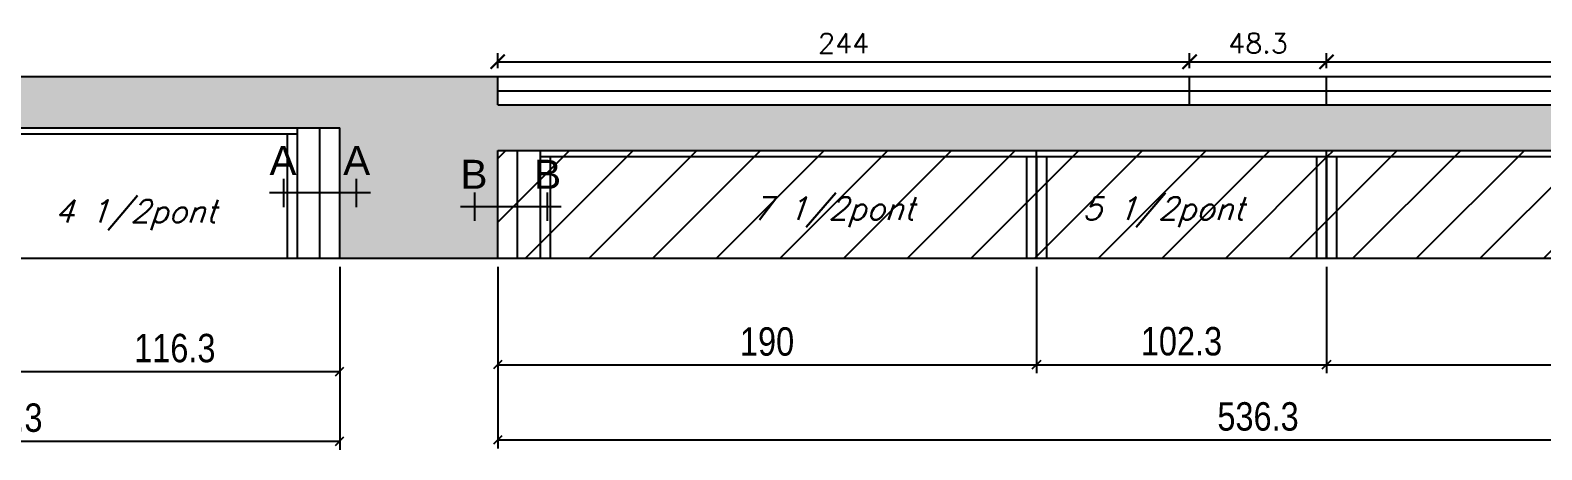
# Model space of a CAD drawing. Extents: x -10448 to -1189, y -11772 to 17235.
# Drawn here: x -8435 to -7902, y 5949 to 6097 of the extents above; entities that cross this region are included whole.
import ezdxf
from ezdxf.enums import TextEntityAlignment as Align

# ---------------------------------------------------------------- set-up
doc = ezdxf.new("R2010")
doc.units = 0
for name, color, linetype in [('COTA', 241, 'Continuous'), ('detalhes', 4, 'Continuous'), ('Painéis', 200, 'Continuous'), ('Reaproveitamento', 251, 'Continuous'), ('SARR_2.2x10', 60, 'Continuous'), ('SARR_2.2x7', 40, 'Continuous'), ('SARR_3.5x7', 81, 'Continuous'), ('texto', 7, 'Continuous')]:
    doc.layers.add(name, color=color, linetype=linetype)
doc.styles.add('ARIAL', font='arial.ttf')
doc.styles.add('COTA TECNICA', font='techl___.ttf', dxfattribs={"height": 10})
doc.styles.add('Romans', font='romans.shx')
doc.dimstyles.new('Cota Paínel', dxfattribs={"dimtxt": 7, "dimasz": 5, "dimexe": 3, "dimexo": 3, "dimgap": 3, "dimtad": 1, "dimdec": 1, "dimzin": 12, "dimdsep": 46, "dimtxsty": 'Romans', "dimblk": 'ARCHTICK', "dimcen": 0, "dimclrd": 4, "dimclre": 4, "dimclrt": 1, "dimadec": 1, "dimazin": 3, "dimtfac": 1, "dimtdec": 1, "dimtmove": 0, "dimatfit": 3, "dimldrblk": 'OBLIQUE', "dimfxl": 1, "dimtolj": 1, "dimtzin": 12, "dimarcsym": 0})
doc.dimstyles.new('PAINEL', dxfattribs={"dimtxt": 10, "dimasz": 3, "dimexe": 3, "dimexo": 3, "dimgap": 3, "dimtad": 1, "dimdec": 1, "dimzin": 12, "dimdsep": 46, "dimtxsty": 'COTA TECNICA', "dimblk1": 'OBLIQUE', "dimblk2": 'OBLIQUE', "dimsah": 1, "dimcen": 0.9, "dimclrd": 4, "dimclre": 4, "dimclrt": 240, "dimadec": 1, "dimazin": 3, "dimtfac": 1, "dimtdec": 1, "dimtmove": 0, "dimatfit": 3, "dimfxl": 1, "dimtolj": 1, "dimtzin": 12, "dimarcsym": 0})
pattern_1 = [(45, (91.354, 0), (-11.22532, 11.22532), [])]

# ---------------------------------------------------------------- blocks, each defined once
blk = doc.blocks.new('_Oblique')
at = {"color": 0, "linetype": 'ByBlock', "lineweight": -2}
blk.add_line((-0.5, -0.5), (0.5, 0.5), dxfattribs=at)
blk = doc.blocks.new('*D1125')
at = {"layer": 'COTA', "color": 4, "linetype": 'ByBlock', "lineweight": -2, "transparency": 16777216}
for p, q in [((-8442.34, 6013.52), (-8442.34, 5973.57)), ((-8326.04, 6013.52), (-8326.04, 5973.57)), ((-8442.34, 5976.57), (-8326.04, 5976.57))]:
    blk.add_line(p, q, dxfattribs=at)
at = {"layer": 'Defpoints', "color": 0, "linetype": 'ByBlock', "transparency": 16777216}
for p in [(-8442.34, 6016.52), (-8326.04, 6016.52), (-8326.04, 5976.57)]:
    blk.add_point(p, dxfattribs=at)
at = {"layer": 'COTA', "color": 4, "linetype": 'ByBlock', "lineweight": -2, "transparency": 16777216, "xscale": 3, "yscale": 3, "zscale": 3, "rotation": 180}
blk.add_blockref('_Oblique', (-8442.34, 5976.57), dxfattribs=at)
at = {"layer": 'COTA', "color": 4, "linetype": 'ByBlock', "lineweight": -2, "transparency": 16777216, "xscale": 3, "yscale": 3, "zscale": 3}
blk.add_blockref('_Oblique', (-8326.04, 5976.57), dxfattribs=at)
at = {"layer": 'COTA', "color": 240, "linetype": 'ByBlock', "transparency": 16777216, "insert": (-8384.19, 5984.79), "char_height": 10, "attachment_point": 5, "style": 'COTA TECNICA'}
blk.add_mtext('\\A1;116.3', dxfattribs=at)
blk = doc.blocks.new('*D1128')
at = {"layer": 'COTA', "color": 4, "linetype": 'ByBlock', "lineweight": -2, "transparency": 16777216}
for p, q in [((-8564.34, 6013.52), (-8564.34, 5949.02)), ((-8326.04, 6013.52), (-8326.04, 5949.02)), ((-8564.34, 5952.02), (-8326.04, 5952.02))]:
    blk.add_line(p, q, dxfattribs=at)
at = {"layer": 'Defpoints', "color": 0, "linetype": 'ByBlock', "transparency": 16777216}
for p in [(-8564.34, 6016.52), (-8326.04, 6016.52), (-8326.04, 5952.02)]:
    blk.add_point(p, dxfattribs=at)
at = {"layer": 'COTA', "color": 4, "linetype": 'ByBlock', "lineweight": -2, "transparency": 16777216, "xscale": 3, "yscale": 3, "zscale": 3, "rotation": 180}
blk.add_blockref('_Oblique', (-8564.34, 5952.02), dxfattribs=at)
at = {"layer": 'COTA', "color": 4, "linetype": 'ByBlock', "lineweight": -2, "transparency": 16777216, "xscale": 3, "yscale": 3, "zscale": 3}
blk.add_blockref('_Oblique', (-8326.04, 5952.02), dxfattribs=at)
at = {"layer": 'COTA', "color": 240, "linetype": 'ByBlock', "transparency": 16777216, "insert": (-8445.19, 5960.27), "char_height": 10, "attachment_point": 5, "style": 'COTA TECNICA'}
blk.add_mtext('\\A1;238.3', dxfattribs=at)
blk = doc.blocks.new('*D1134')
at = {"layer": 'COTA', "color": 4, "linetype": 'ByBlock', "lineweight": -2, "transparency": 16777216}
for p, q in [((-8270.32, 6013.52), (-8270.32, 5975.98)), ((-8080.32, 6013.52), (-8080.32, 5975.98)), ((-8270.32, 5978.98), (-8080.32, 5978.98))]:
    blk.add_line(p, q, dxfattribs=at)
at = {"layer": 'Defpoints', "color": 0, "linetype": 'ByBlock', "transparency": 16777216}
for p in [(-8270.32, 6016.52), (-8080.32, 6016.52), (-8080.32, 5978.98)]:
    blk.add_point(p, dxfattribs=at)
at = {"layer": 'COTA', "color": 4, "linetype": 'ByBlock', "lineweight": -2, "transparency": 16777216, "xscale": 3, "yscale": 3, "zscale": 3, "rotation": 180}
blk.add_blockref('_Oblique', (-8270.32, 5978.98), dxfattribs=at)
at = {"layer": 'COTA', "color": 4, "linetype": 'ByBlock', "lineweight": -2, "transparency": 16777216, "xscale": 3, "yscale": 3, "zscale": 3}
blk.add_blockref('_Oblique', (-8080.32, 5978.98), dxfattribs=at)
at = {"layer": 'COTA', "color": 240, "linetype": 'ByBlock', "transparency": 16777216, "insert": (-8175.32, 5987.11), "char_height": 10, "attachment_point": 5, "style": 'COTA TECNICA'}
blk.add_mtext('\\A1;190', dxfattribs=at)
blk = doc.blocks.new('*D1135')
at = {"layer": 'COTA', "color": 4, "linetype": 'ByBlock', "lineweight": -2, "transparency": 16777216}
for p, q in [((-8080.32, 6013.52), (-8080.32, 5975.98)), ((-7978.02, 6013.52), (-7978.02, 5975.98)), ((-8080.32, 5978.98), (-7978.02, 5978.98))]:
    blk.add_line(p, q, dxfattribs=at)
at = {"layer": 'Defpoints', "color": 0, "linetype": 'ByBlock', "transparency": 16777216}
for p in [(-8080.32, 6016.52), (-7978.02, 6016.52), (-7978.02, 5978.98)]:
    blk.add_point(p, dxfattribs=at)
at = {"layer": 'COTA', "color": 4, "linetype": 'ByBlock', "lineweight": -2, "transparency": 16777216, "xscale": 3, "yscale": 3, "zscale": 3, "rotation": 180}
blk.add_blockref('_Oblique', (-8080.32, 5978.98), dxfattribs=at)
at = {"layer": 'COTA', "color": 4, "linetype": 'ByBlock', "lineweight": -2, "transparency": 16777216, "xscale": 3, "yscale": 3, "zscale": 3}
blk.add_blockref('_Oblique', (-7978.02, 5978.98), dxfattribs=at)
at = {"layer": 'COTA', "color": 240, "linetype": 'ByBlock', "transparency": 16777216, "insert": (-8029.17, 5987.2), "char_height": 10, "attachment_point": 5, "style": 'COTA TECNICA'}
blk.add_mtext('\\A1;102.3', dxfattribs=at)
blk = doc.blocks.new('*D1136')
at = {"layer": 'COTA', "color": 4, "linetype": 'ByBlock', "lineweight": -2, "transparency": 16777216}
for p, q in [((-8270.32, 6013.52), (-8270.32, 5949.48)), ((-7734.02, 6013.52), (-7734.02, 5949.48)), ((-8270.32, 5952.48), (-7734.02, 5952.48))]:
    blk.add_line(p, q, dxfattribs=at)
at = {"layer": 'Defpoints', "color": 0, "linetype": 'ByBlock', "transparency": 16777216}
for p in [(-8270.32, 6016.52), (-7734.02, 6016.52), (-7734.02, 5952.48)]:
    blk.add_point(p, dxfattribs=at)
at = {"layer": 'COTA', "color": 4, "linetype": 'ByBlock', "lineweight": -2, "transparency": 16777216, "xscale": 3, "yscale": 3, "zscale": 3, "rotation": 180}
blk.add_blockref('_Oblique', (-8270.32, 5952.48), dxfattribs=at)
at = {"layer": 'COTA', "color": 4, "linetype": 'ByBlock', "lineweight": -2, "transparency": 16777216, "xscale": 3, "yscale": 3, "zscale": 3}
blk.add_blockref('_Oblique', (-7734.02, 5952.48), dxfattribs=at)
at = {"layer": 'COTA', "color": 240, "linetype": 'ByBlock', "transparency": 16777216, "insert": (-8002.17, 5960.7), "char_height": 10, "attachment_point": 5, "style": 'COTA TECNICA'}
blk.add_mtext('\\A1;536.3', dxfattribs=at)
blk = doc.blocks.new('*D1137')
at = {"layer": 'COTA', "color": 4, "linetype": 'ByBlock', "lineweight": -2, "transparency": 16777216}
for p, q in [((-7978.02, 6013.52), (-7978.02, 5975.98)), ((-7734.02, 6001.27), (-7734.02, 5975.98)), ((-7978.02, 5978.98), (-7734.02, 5978.98))]:
    blk.add_line(p, q, dxfattribs=at)
at = {"layer": 'Defpoints', "color": 0, "linetype": 'ByBlock', "transparency": 16777216}
for p in [(-7978.02, 6016.52), (-7734.02, 6004.27), (-7734.02, 5978.98)]:
    blk.add_point(p, dxfattribs=at)
at = {"layer": 'COTA', "color": 4, "linetype": 'ByBlock', "lineweight": -2, "transparency": 16777216, "xscale": 3, "yscale": 3, "zscale": 3, "rotation": 180}
blk.add_blockref('_Oblique', (-7978.02, 5978.98), dxfattribs=at)
at = {"layer": 'COTA', "color": 4, "linetype": 'ByBlock', "lineweight": -2, "transparency": 16777216, "xscale": 3, "yscale": 3, "zscale": 3}
blk.add_blockref('_Oblique', (-7734.02, 5978.98), dxfattribs=at)
at = {"layer": 'COTA', "color": 240, "linetype": 'ByBlock', "transparency": 16777216, "insert": (-7856.02, 5987.06), "char_height": 10, "attachment_point": 5, "style": 'COTA TECNICA'}
blk.add_mtext('\\A1;244', dxfattribs=at)
blk = doc.blocks.new('_ArchTick')
at = {"color": 0, "linetype": 'ByBlock', "const_width": 0.15}
blk.add_lwpolyline([(-0.5, -0.5), (0.5, 0.5)], dxfattribs=at)
blk = doc.blocks.new('*D1148')
at = {"layer": 'COTA', "color": 4, "lineweight": -2, "transparency": 16777216}
for p, q in [((-8270.32, 6083.52), (-8270.32, 6088.76)), ((-8026.32, 6083.52), (-8026.32, 6088.76)), ((-8270.32, 6085.76), (-8026.32, 6085.76))]:
    blk.add_line(p, q, dxfattribs=at)
at = {"layer": 'Defpoints', "color": 0, "transparency": 16777216}
for p in [(-8026.32, 6085.76), (-8270.32, 6080.52), (-8026.32, 6080.52)]:
    blk.add_point(p, dxfattribs=at)
at = {"layer": 'COTA', "color": 4, "lineweight": -2, "transparency": 16777216, "xscale": 5, "yscale": 5, "zscale": 5, "rotation": 180}
blk.add_blockref('_ArchTick', (-8270.32, 6085.76), dxfattribs=at)
at = {"layer": 'COTA', "color": 4, "lineweight": -2, "transparency": 16777216, "xscale": 5, "yscale": 5, "zscale": 5}
blk.add_blockref('_ArchTick', (-8026.32, 6085.76), dxfattribs=at)
at = {"layer": 'COTA', "color": 1, "transparency": 16777216, "insert": (-8148.32, 6092.26), "char_height": 7, "attachment_point": 5, "style": 'Romans'}
blk.add_mtext('\\A1;244', dxfattribs=at)
blk = doc.blocks.new('*D1149')
at = {"layer": 'COTA', "color": 4, "lineweight": -2, "transparency": 16777216}
for p, q in [((-8026.32, 6083.52), (-8026.32, 6088.76)), ((-7978.02, 6083.52), (-7978.02, 6088.76)), ((-8026.32, 6085.76), (-7978.02, 6085.76))]:
    blk.add_line(p, q, dxfattribs=at)
at = {"layer": 'Defpoints', "color": 0, "transparency": 16777216}
for p in [(-7978.02, 6085.76), (-8026.32, 6080.52), (-7978.02, 6080.52)]:
    blk.add_point(p, dxfattribs=at)
at = {"layer": 'COTA', "color": 4, "lineweight": -2, "transparency": 16777216, "xscale": 5, "yscale": 5, "zscale": 5, "rotation": 180}
blk.add_blockref('_ArchTick', (-8026.32, 6085.76), dxfattribs=at)
at = {"layer": 'COTA', "color": 4, "lineweight": -2, "transparency": 16777216, "xscale": 5, "yscale": 5, "zscale": 5}
blk.add_blockref('_ArchTick', (-7978.02, 6085.76), dxfattribs=at)
at = {"layer": 'COTA', "color": 1, "transparency": 16777216, "insert": (-8002.17, 6092.26), "char_height": 7, "attachment_point": 5, "style": 'Romans'}
blk.add_mtext('\\A1;48.3', dxfattribs=at)
blk = doc.blocks.new('*D1150')
at = {"layer": 'COTA', "color": 4, "lineweight": -2, "transparency": 16777216}
for p, q in [((-7978.02, 6083.52), (-7978.02, 6088.76)), ((-7734.02, 6083.52), (-7734.02, 6088.76)), ((-7978.02, 6085.76), (-7734.02, 6085.76))]:
    blk.add_line(p, q, dxfattribs=at)
at = {"layer": 'Defpoints', "color": 0, "transparency": 16777216}
for p in [(-7734.02, 6085.76), (-7978.02, 6080.52), (-7734.02, 6080.52)]:
    blk.add_point(p, dxfattribs=at)
at = {"layer": 'COTA', "color": 4, "lineweight": -2, "transparency": 16777216, "xscale": 5, "yscale": 5, "zscale": 5, "rotation": 180}
blk.add_blockref('_ArchTick', (-7978.02, 6085.76), dxfattribs=at)
at = {"layer": 'COTA', "color": 4, "lineweight": -2, "transparency": 16777216, "xscale": 5, "yscale": 5, "zscale": 5}
blk.add_blockref('_ArchTick', (-7734.02, 6085.76), dxfattribs=at)
at = {"layer": 'COTA', "color": 1, "transparency": 16777216, "insert": (-7856.02, 6092.26), "char_height": 7, "attachment_point": 5, "style": 'Romans'}
blk.add_mtext('\\A1;244', dxfattribs=at)

msp = doc.modelspace()

# ---------------------------------------------------------------- hatches: boundary and pattern name
at = {"layer": 'COTA', "linetype": 'ByBlock'}
h = msp.add_hatch(dxfattribs=at)
h.set_pattern_fill('AR-CONC', color=256, scale=0.03)
h.set_pattern_definition([(50, (91.3537, 0), (5.46554, -0.4781726), [0.5715, -6.2865]), (355, (91.3537, 0), (-1.0573026, 5.7317054), [0.4572, -5.0292175]), (100.451445, (91.809, -0.04), (4.4082374, 5.2535326), [0.4857003, -5.3427073]), (46.1842, (91.354, 1.524), (8.1323712, -1.26127), [0.85725, -9.42975]), (96.63556, (92.031, 1.419), (7.122124, 7.422784), [0.728551, -8.014068]), (351.18415, (91.354, 1.524), (7.122124, 7.422784), [0.685799, -7.543792]), (21, (92.1157, 1.143), (4.5484317, -3.067956), [0.5715, -6.2865]), (326, (92.1157, 1.143), (1.8540609, 5.525639), [0.4572, -5.0292]), (71.451445, (92.4947, 0.8873), (6.4024926, 2.457683), [0.4857003, -5.342698]), (37.5, (91.3537, 0), (0.0926581, 2.53665117), [0, -4.96824, 0, -5.1054, 0, -5.04825]), (7.5, (91.3537, 0), (2.0045899, 3.00541724), [0, -2.91084, 0, -4.85394, 0, -1.92405]), (327.5, (89.6544, 0), (4.06771786, -0.17186232), [0, -1.905, 0, -5.9436, 0, -7.8867]), (317.5, (88.8924, 0), (4.4438754, 0.7627947), [0, -2.4765, 0, -3.94716, 0, -5.6007])])
h.paths.add_polyline_path([(-8564.34, 6080.52), (-8564.34, 6062.52), (-8326.04, 6062.52), (-8326.04, 6016.52), (-8270.32, 6016.52), (-8270.32, 6054.52), (-7734.02, 6054.52), (-7734.02, 6070.52), (-8270.32, 6070.52), (-8270.32, 6080.52)])
at = {"layer": 'Reaproveitamento'}
h = msp.add_hatch(dxfattribs=at)
h.set_pattern_fill('ANSI31', color=256, scale=5)
h.set_pattern_definition(pattern_1)
h.paths.add_polyline_path([(-8080.32, 6016.52), (-8080.32, 6054.52), (-8270.32, 6054.52), (-8270.32, 6016.52)])
h = msp.add_hatch(dxfattribs=at)
h.set_pattern_fill('ANSI31', color=256, scale=5)
h.set_pattern_definition(pattern_1)
h.paths.add_polyline_path([(-8080.32, 6054.52), (-8080.32, 6016.52), (-7978.02, 6016.52), (-7978.02, 6054.52)])
h = msp.add_hatch(dxfattribs=at)
h.set_pattern_fill('ANSI31', color=256, scale=5)
h.set_pattern_definition(pattern_1)
h.paths.add_polyline_path([(-7734.02, 6016.52), (-7734.02, 6054.52), (-7978.02, 6054.52), (-7978.02, 6016.52)])

# ---------------------------------------------------------------- linework, layer by layer
at = {"layer": 'COTA', "linetype": 'ByBlock'}
for p, q in [((-8564.34, 6080.52), (-8270.32, 6080.52)), ((-8326.04, 6016.52), (-8270.32, 6016.52))]:
    msp.add_line(p, q, dxfattribs=at)
at = {"layer": 'detalhes'}
for p, q in [((-8345.84, 6044.52), (-8345.84, 6034.52)), ((-8320.24, 6044.52), (-8320.24, 6034.52)), ((-8315.24, 6039.52), (-8350.84, 6039.52)), ((-8247.91, 6034.67), (-8283.5, 6034.67)), ((-8278.5, 6039.67), (-8278.5, 6029.67)), ((-8252.91, 6039.67), (-8252.91, 6029.67))]:
    msp.add_line(p, q, dxfattribs=at)
at = {"layer": 'Painéis', "linetype": 'ByBlock'}
for p, q in [((-8270.32, 6080.52), (-7734.02, 6080.52)), ((-8270.32, 6070.52), (-8270.32, 6080.52)), ((-8026.32, 6070.52), (-8026.32, 6080.52)), ((-7978.02, 6070.52), (-7978.02, 6080.52)), ((-8270.32, 6070.52), (-7734.02, 6070.52)), ((-8564.34, 6062.52), (-8326.04, 6062.52)), ((-8326.04, 6016.52), (-8326.04, 6062.52)), ((-8270.32, 6054.52), (-7734.02, 6054.52)), ((-8270.32, 6016.52), (-8270.32, 6054.52)), ((-8080.32, 6016.52), (-8080.32, 6054.52)), ((-7978.02, 6016.52), (-7978.02, 6054.52)), ((-8564.34, 6016.52), (-8326.04, 6016.52)), ((-8270.32, 6016.52), (-7734.02, 6016.52))]:
    msp.add_line(p, q, dxfattribs=at)
at = {"layer": 'SARR_2.2x10', "linetype": 'ByBlock'}
for p, q in [((-8270.32, 6075.52), (-8026.32, 6075.52)), ((-8026.32, 6075.52), (-7978.02, 6075.52)), ((-7978.02, 6075.52), (-7734.02, 6075.52))]:
    msp.add_line(p, q, dxfattribs=at)
at = {"layer": 'SARR_2.2x7', "linetype": 'Continuous'}
for p, q in [((-8333.04, 6016.52), (-8333.04, 6062.52)), ((-8442.34, 6060.32), (-8341.04, 6060.32)), ((-8263.32, 6016.52), (-8263.32, 6054.52)), ((-8255.32, 6052.32), (-8080.32, 6052.32)), ((-8080.32, 6052.32), (-7978.02, 6052.32)), ((-7978.02, 6052.32), (-7749.02, 6052.32))]:
    msp.add_line(p, q, dxfattribs=at)
at = {"layer": 'SARR_3.5x7'}
for p, q in [((-8341.04, 6062.52), (-8341.04, 6016.52)), ((-8344.54, 6060.32), (-8344.54, 6016.52)), ((-8255.32, 6054.52), (-8255.32, 6016.52)), ((-8251.82, 6052.32), (-8251.82, 6016.52)), ((-8083.82, 6052.32), (-8083.82, 6016.52)), ((-8080.32, 6052.32), (-8080.32, 6016.52)), ((-8076.82, 6052.32), (-8076.82, 6016.52)), ((-7981.52, 6052.32), (-7981.52, 6016.52)), ((-7978.02, 6052.32), (-7978.02, 6016.52)), ((-7974.52, 6052.32), (-7974.52, 6016.52)), ((-8344.54, 6016.52), (-8341.04, 6016.52)), ((-8255.32, 6016.52), (-8251.82, 6016.52)), ((-8083.82, 6016.52), (-8080.32, 6016.52)), ((-8080.32, 6016.52), (-8076.82, 6016.52)), ((-7981.52, 6016.52), (-7978.02, 6016.52)), ((-7978.02, 6016.52), (-7974.52, 6016.52))]:
    msp.add_line(p, q, dxfattribs=at)

# ---------------------------------------------------------------- texts
at = {"layer": 'detalhes', "color": 0, "linetype": 'Continuous', "style": 'ARIAL'}
for s, p in [('A', (-8346.04, 6050.94)), ('A', (-8320.05, 6050.94)), ('B', (-8278.7, 6046.09)), ('B', (-8252.71, 6046.09))]:
    msp.add_text(s, height=10.22, dxfattribs=at).set_placement(p, align=Align.MIDDLE_CENTER)
at = {"layer": 'texto', "color": 2, "char_height": 8, "attachment_point": 5, "style": 'Romans'}
for s, insert in [('{\\Q19;\\C256;4 1/2pont}', (-8398.01, 6031.74)), ('{\\Q19;\\C256;7 1/2pont}', (-8151.82, 6032.74)), ('{\\Q19;\\C256;5 1/2pont}', (-8035.54, 6032.74))]:
    msp.add_mtext(s, dxfattribs=dict(at, insert=insert))

# ---------------------------------------------------------------- dimensions: what is measured, and where the dimension line sits
at = {"layer": 'COTA'}
dim = msp.add_linear_dim(base=(-8026.32, 6085.76), p1=(-8270.32, 6080.52), p2=(-8026.32, 6080.52), dimstyle='Cota Paínel', dxfattribs=at)
dim.commit()
dim.dimension.update_dxf_attribs({"geometry": '*D1148', "text_midpoint": (-8148.32, 6092.26)})
for base, p1, p2, picture, middle in [((-7978.02, 6085.76), (-8026.32, 6080.52), (-7978.02, 6080.52), '*D1149', (-8002.17, 6092.26)), ((-7734.02, 6085.76), (-7978.02, 6080.52), (-7734.02, 6080.52), '*D1150', (-7856.02, 6092.26))]:
    dim = msp.add_linear_dim(base=base, p1=p1, p2=p2, dimstyle='Cota Paínel', override={"dimtmove": 1}, dxfattribs=at)
    dim.commit()
    dim.dimension.update_dxf_attribs({"geometry": picture, "text_midpoint": middle})
at = {"layer": 'COTA', "linetype": 'ByBlock'}
for base, p1, p2, picture, middle in [((-8326.04, 5952.02), (-8564.34, 6016.52), (-8326.04, 6016.52), '*D1128', (-8445.19, 5960.27)), ((-8080.32, 5978.98), (-8270.32, 6016.52), (-8080.32, 6016.52), '*D1134', (-8175.32, 5987.11)), ((-7734.02, 5952.48), (-8270.32, 6016.52), (-7734.02, 6016.52), '*D1136', (-8002.17, 5960.7)), ((-7734.02, 5978.98), (-7978.02, 6016.52), (-7734.02, 6004.27), '*D1137', (-7856.02, 5987.06))]:
    dim = msp.add_linear_dim(base=base, p1=p1, p2=p2, dimstyle='PAINEL', dxfattribs=at)
    dim.commit()
    dim.dimension.update_dxf_attribs({"geometry": picture, "text_midpoint": middle})
for base, p1, p2, picture, middle in [((-8326.04, 5976.57), (-8442.34, 6016.52), (-8326.04, 6016.52), '*D1125', (-8384.19, 5984.79)), ((-7978.02, 5978.98), (-8080.32, 6016.52), (-7978.02, 6016.52), '*D1135', (-8029.17, 5987.2))]:
    dim = msp.add_linear_dim(base=base, p1=p1, p2=p2, dimstyle='PAINEL', override={"dimtmove": 1}, dxfattribs=at)
    dim.commit()
    dim.dimension.update_dxf_attribs({"geometry": picture, "text_midpoint": middle})

doc.saveas('drawing.dxf')
